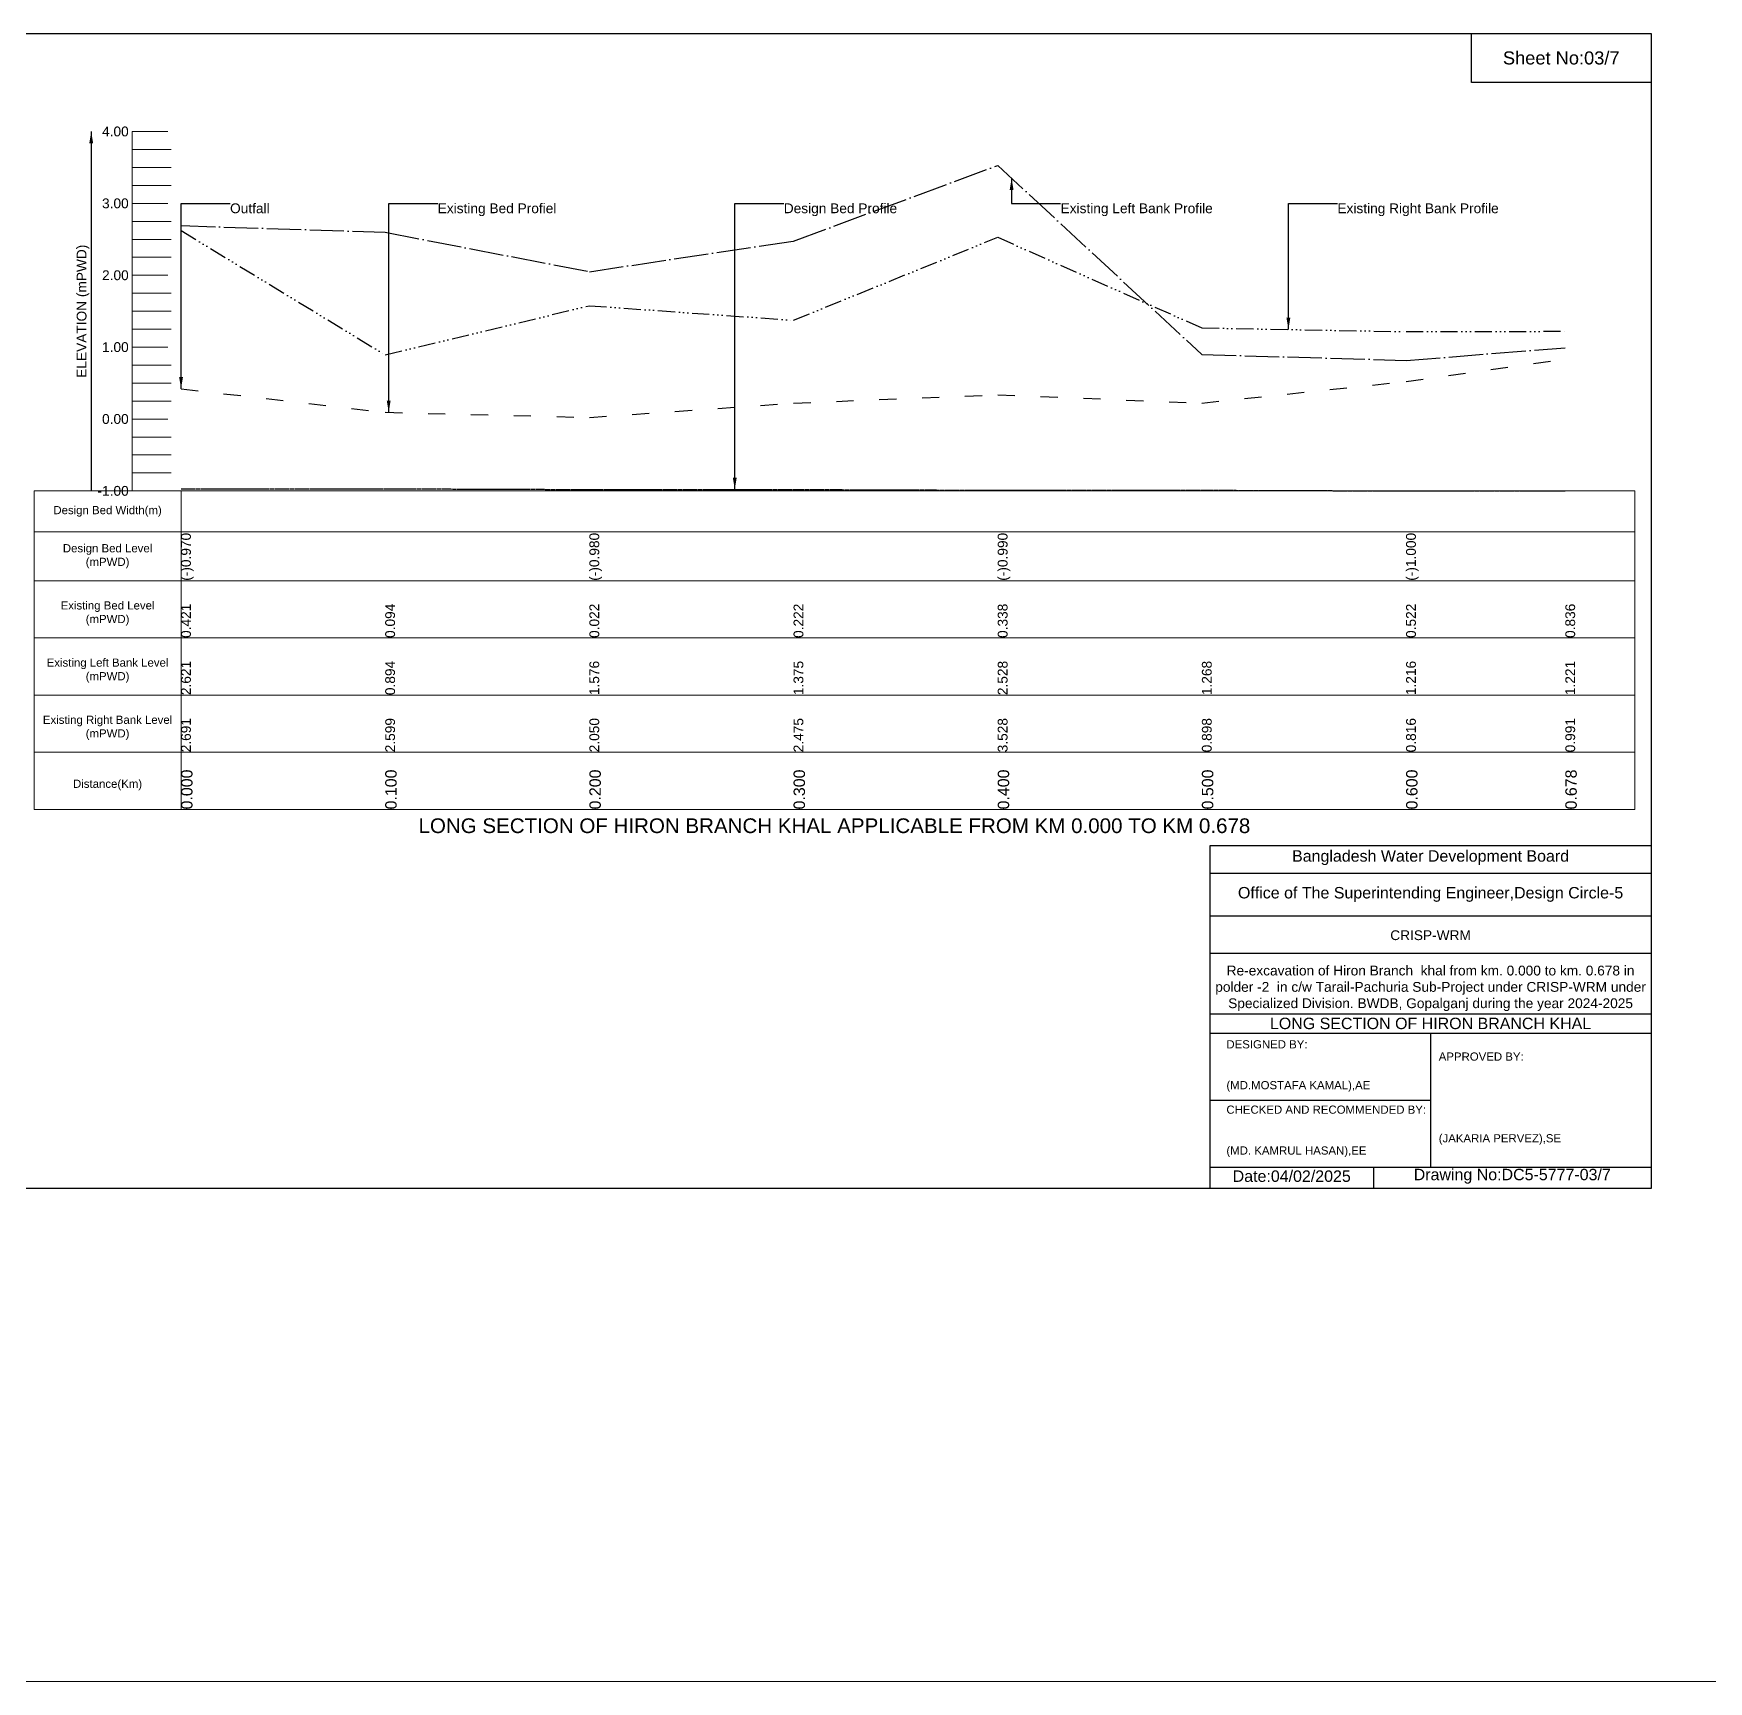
# Model space of a CAD drawing. Header units: inches. Extents: x 85948 to 293477, y -21150 to 8018.
# Drawn here: x 120077 to 128281, y -8070 to 0 of the extents above; entities that cross this region are included whole.
import ezdxf

# ---------------------------------------------------------------- set-up
doc = ezdxf.new("R2010")
doc.units = ezdxf.units.IN
doc.header["$LTSCALE"] = 7
doc.header["$MEASUREMENT"] = 0
for name, pattern in [('ACAD_ISO03W100', [30, 12, -18]), ('ACAD_ISO04W100', [30, 24, -3, 0, -3]), ('ACAD_ISO14W100', [24, 12, -3, 0, -3, 0, -3, 0, -3]), ('CENTER', [2, 1.25, -0.25, 0.25, -0.25])]:
    doc.linetypes.add(name, pattern=pattern)
for name, color, linetype, lineweight in [('Cross Section Labels', 7, 'Continuous', 9), ('Design Bed Level Long Section', 7, 'CENTER', 25), ('Existing Bed Level for Long Section', 7, 'ACAD_ISO03W100', 25), ('Existing Left Bank of Long section', 7, 'ACAD_ISO04W100', 25), ('Existing Right Bank of Long Section', 7, 'ACAD_ISO14W100', 25), ('Long Section Border', 7, 'Continuous', 9), ('Long Section Labels', 7, 'Continuous', 9), ('Vscale for Long Section', 7, 'Continuous', 9)]:
    doc.layers.add(name, color=color, linetype=linetype, lineweight=lineweight)
doc.styles.get("Standard").update_dxf_attribs({"font": 'arial.ttf'})
doc.dimstyles.get("Standard").update_dxf_attribs({"dimtxt": 0.18, "dimasz": 0.18, "dimexe": 0.18, "dimexo": 0.0625, "dimgap": 0.09, "dimtad": 0, "dimtih": 1, "dimtoh": 1, "dimdec": 4, "dimzin": 0, "dimdsep": 46, "dimtxsty": 'Standard', "dimcen": 0.09, "dimadec": 0, "dimazin": 0, "dimtfac": 1, "dimtdec": 4, "dimtofl": 0, "dimtmove": 0, "dimatfit": 3, "dimfxl": 1, "dimtolj": 1, "dimtzin": 0, "dimarcsym": 0})

msp = doc.modelspace()

# ---------------------------------------------------------------- linework, layer by layer
for points in [[(120000, 0), (128000, 0), (128000, -5656), (120000, -5656)], [(127120, 0), (128000, 0), (128000, -240), (127120, -240)]]:
    msp.add_lwpolyline(points, close=True)
for points in [[(125840, -5656), (125840, -3976), (128000, -3976)], [(125840, -4112), (128000, -4112)], [(125840, -4320), (128000, -4320)], [(125840, -4504), (128000, -4504)], [(125840, -4800), (128000, -4800)], [(125840, -4896), (128000, -4896)], [(126920, -4896), (126920, -5552)], [(125840, -5224), (126920, -5224)], [(125840, -5552), (128000, -5552)], [(126640, -5552), (126640, -5656)]]:
    msp.add_lwpolyline(points)
at = {"layer": 'Cross Section Labels'}
msp.add_line((87937, -8070.3), (293476.6, -8070.3), dxfattribs=at)
at = {"layer": 'Design Bed Level Long Section'}
msp.add_lwpolyline([(120800, -2229.4), (121800, -2229.4), (122800, -2233), (123800, -2233), (124800, -2236.5), (125800, -2236.5), (126800, -2240), (127580, -2240)], dxfattribs=at)
at = {"layer": 'Existing Bed Level for Long Section'}
msp.add_lwpolyline([(120800, -1739.8), (121800, -1854.9), (122800, -1880.3), (123800, -1809.9), (124800, -1769), (125800, -1809.9), (126800, -1704.3), (127580, -1593.7)], dxfattribs=at)
at = {"layer": 'Existing Left Bank of Long section'}
msp.add_lwpolyline([(120800, -940.8), (121800, -973.2), (122800, -1166.4), (123800, -1016.8), (124800, -646.1), (125800, -1571.9), (126800, -1600.8), (127580, -1539.2)], dxfattribs=at)
at = {"layer": 'Existing Right Bank of Long Section'}
msp.add_lwpolyline([(120800, -965.4), (121800, -1573.3), (122800, -1333.2), (123800, -1404), (124800, -998.1), (125800, -1441.7), (126800, -1460), (127580, -1458.2)], dxfattribs=at)
at = {"layer": 'Long Section Border'}
msp.add_lwpolyline([(120080, -2240), (127920, -2240), (127920, -3800), (120080, -3800)], close=True, dxfattribs=at)
for points in [[(120800, -2240), (120800, -3800)], [(120080, -2440), (127920, -2440)], [(120080, -2680), (127920, -2680)], [(120080, -2960), (127920, -2960)], [(120080, -3240), (127920, -3240)], [(120080, -3520), (127920, -3520)]]:
    msp.add_lwpolyline(points, dxfattribs=at)
at = {"layer": 'Vscale for Long Section'}
for points in [[(120560, -2240), (120560, -1888), (120560, -1536), (120560, -1184), (120560, -832), (120560, -480)], [(120560, -480), (120736, -480)], [(120560, -568), (120752, -568)], [(120560, -656), (120752, -656)], [(120560, -744), (120752, -744)], [(120560, -832), (120736, -832)], [(120560, -920), (120752, -920)], [(120560, -1008), (120752, -1008)], [(120560, -1096), (120752, -1096)], [(120560, -1184), (120736, -1184)], [(120560, -1272), (120752, -1272)], [(120560, -1360), (120752, -1360)], [(120560, -1448), (120752, -1448)], [(120560, -1536), (120736, -1536)], [(120560, -1624), (120752, -1624)], [(120560, -1712), (120752, -1712)], [(120560, -1800), (120752, -1800)], [(120560, -1888), (120736, -1888)], [(120560, -1976), (120752, -1976)], [(120560, -2064), (120752, -2064)], [(120560, -2152), (120752, -2152)], [(120560, -2240), (120736, -2240)]]:
    msp.add_lwpolyline(points, dxfattribs=at)

# ---------------------------------------------------------------- texts
at = {"attachment_point": 5}
for s, insert, char_height in [('Sheet No:03/7', (127560, -120), 64), ('Bangladesh Water Development Board', (126920, -4036), 56), ('Office of The Superintending Engineer,Design Circle-5', (126920, -4216), 56)]:
    msp.add_mtext(s, dxfattribs=dict(at, insert=insert, char_height=char_height))
for s, insert, char_height, width, attachment_point in [('CRISP-WRM', (126920, -4416), 48, 2240, 5), ('Re-excavation of Hiron Branch  khal from km. 0.000 to km. 0.678 in polder -2  in c/w Tarail-Pachuria Sub-Project under CRISP-WRM under Specialized Division. BWDB, Gopalganj during the year 2024-2025', (126920, -4676), 48, 2160, 5), ('LONG SECTION OF HIRON BRANCH KHAL', (126920, -4848), 56, 2240, 5), ('DESIGNED BY:^J^J^J(MD.MOSTAFA KAMAL),AE', (125920, -5056), 40, 1120, 4), ('APPROVED BY:^J^J^J^J^J^J(JAKARIA PERVEZ),SE', (126960, -5216), 40, 1120, 4), ('CHECKED AND RECOMMENDED BY:^J^J^J(MD. KAMRUL HASAN),EE', (125920, -5376), 40, 1120, 4), ('Date:04/02/2025', (126240, -5596), 56, 1120, 5), ('Drawing No:DC5-5777-03/7', (127320, -5596), 56, 1760, 5)]:
    msp.add_mtext(s, dxfattribs=dict(insert=insert, char_height=char_height, width=width, attachment_point=attachment_point))
at = {"layer": 'Long Section Border', "attachment_point": 5}
for s, insert, char_height in [('Design Bed Width(m)', (120440, -2340), 40), ('Design Bed Level^J(mPWD)', (120440, -2560), 40), ('Existing Bed Level^J(mPWD)', (120440, -2840), 40), ('Existing Left Bank Level^J(mPWD)', (120440, -3120), 40), ('Existing Right Bank Level^J(mPWD)', (120440, -3400), 40), ('Distance(Km)', (120440, -3680), 40), ('LONG SECTION OF HIRON BRANCH KHAL APPLICABLE FROM KM 0.000 TO KM 0.678', (124000, -3880), 72)]:
    msp.add_mtext(s, dxfattribs=dict(at, insert=insert, char_height=char_height))
at = {"layer": 'Long Section Labels', "char_height": 48, "attachment_point": 1}
for s, insert in [('Outfall', (121040, -832)), ('Existing Bed Profiel', (122057, -832)), ('Design Bed Profile', (123752, -832)), ('Existing Left Bank Profile', (125107.9, -832)), ('Existing Right Bank Profile', (126463.7, -832))]:
    msp.add_mtext(s, dxfattribs=dict(at, insert=insert))
at = {"layer": 'Vscale for Long Section', "char_height": 48, "attachment_point": 6}
for s, insert in [('4.00', (120543.5, -480)), ('3.00', (120543.5, -832)), ('2.00', (120543.5, -1184)), ('1.00', (120543.5, -1536)), ('0.00', (120543.5, -1888)), ('-1.00', (120543.5, -2240))]:
    msp.add_mtext(s, dxfattribs=dict(at, insert=insert))
at = {"layer": 'Vscale for Long Section', "rotation": 90}
for s, insert, char_height, attachment_point in [('ELEVATION (mPWD)', (120320, -1360), 48, 5), ('(-)0.970', (120800, -2680), 48, 1), ('(-)0.970', (120800, -2680), 48, 1), ('(-)0.980', (122800, -2680), 48, 1), ('(-)0.980', (122800, -2680), 48, 1), ('(-)0.990', (124800, -2680), 48, 1), ('(-)0.990', (124800, -2680), 48, 1), ('(-)1.000', (126800, -2680), 48, 1), ('(-)1.000', (126800, -2680), 48, 1), ('0.421', (120800, -2960), 48, 1), ('0.094', (121800, -2960), 48, 1), ('0.022', (122800, -2960), 48, 1), ('0.222', (123800, -2960), 48, 1), ('0.222', (123800, -2960), 48, 1), ('0.338', (124800, -2960), 48, 1), ('0.522', (126800, -2960), 48, 1), ('0.836', (127580, -2960), 48, 1), ('2.621', (120800, -3240), 48, 1), ('0.894', (121800, -3240), 48, 1), ('1.576', (122800, -3240), 48, 1), ('1.375', (123800, -3240), 48, 1), ('2.528', (124800, -3240), 48, 1), ('1.268', (125800, -3240), 48, 1), ('1.216', (126800, -3240), 48, 1), ('1.221', (127580, -3240), 48, 1), ('2.691', (120800, -3520), 48, 1), ('2.599', (121800, -3520), 48, 1), ('2.050', (122800, -3520), 48, 1), ('2.475', (123800, -3520), 48, 1), ('3.528', (124800, -3520), 48, 1), ('0.898', (125800, -3520), 48, 1), ('0.816', (126800, -3520), 48, 1), ('0.991', (127580, -3520), 48, 1), ('0.000', (120800, -3800), 56, 1), ('0.100', (121800, -3800), 56, 1), ('0.200', (122800, -3800), 56, 1), ('0.300', (123800, -3800), 56, 1), ('0.400', (124800, -3800), 56, 1), ('0.500', (125800, -3800), 56, 1), ('0.600', (126800, -3800), 56, 1), ('0.678', (127580, -3800), 56, 1)]:
    msp.add_mtext(s, dxfattribs=dict(at, insert=insert, char_height=char_height, attachment_point=attachment_point))

# ---------------------------------------------------------------- leaders
at = {"layer": 'Long Section Labels', "annotation_type": 0, "has_hookline": 1, "hookline_direction": 0}
for points, text_width in [([(124867.9, -709), (124867.9, -832), (125107.8, -832)], 737.4), ([(120800, -1739.8), (120800, -832), (121039.9, -832)], 185.8), ([(121817, -1855.3), (121817, -832), (122056.9, -832)], 571.4), ([(123512, -2233), (123512, -832), (123751.9, -832)], 547.4), ([(126223.7, -1449.4), (126223.7, -832), (126463.6, -832)], 782)]:
    msp.add_leader(points, dimstyle='Standard', override={"dimasz": 57.6}, dxfattribs=dict(at, text_width=text_width))
at = {"layer": 'Vscale for Long Section'}
msp.add_leader([(120360, -480), (120360, -2240)], dimstyle='Standard', override={"dimasz": 57.6}, dxfattribs=at)

doc.saveas('drawing.dxf')
